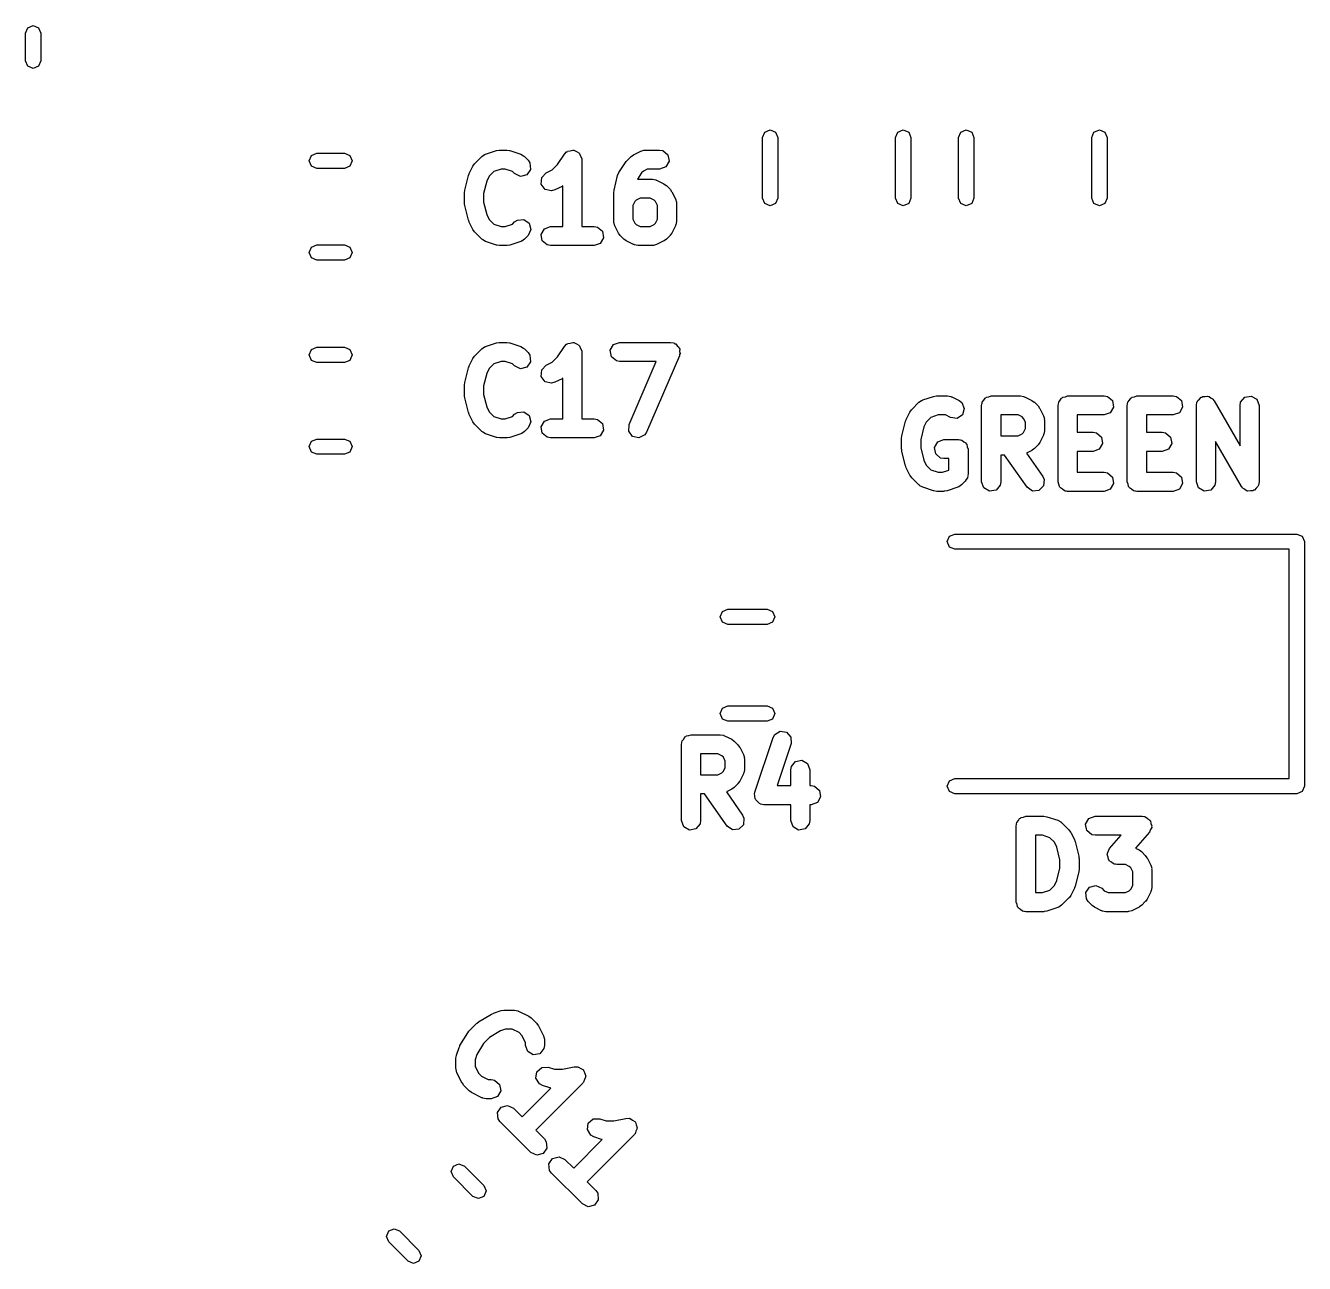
# Model space of a CAD drawing. Extents: x 184.8 to 212.7, y -69.8 to -26.1.
# Drawn here: x 202.66 to 212.7, y -58.21 to -48.49 of the extents above; entities that cross this region are included whole.
import ezdxf

# ---------------------------------------------------------------- set-up
doc = ezdxf.new("R2010")
doc.units = 0
doc.layers.add('BLACK', color=7, linetype='CONTINUOUS')

msp = doc.modelspace()

# ---------------------------------------------------------------- linework, layer by layer
at = {"layer": 'BLACK', "linetype": 'CONTINUOUS'}
for p, q in [((202.679, -48.5058), (202.722, -48.4882)), ((202.722, -48.4882), (202.764, -48.5058)), ((202.662, -48.5482), (202.679, -48.5058)), ((202.662, -48.7639), (202.662, -48.5482)), ((202.764, -48.5058), (202.782, -48.5482)), ((202.782, -48.5482), (202.782, -48.7639)), ((202.679, -48.8063), (202.662, -48.7639)), ((202.782, -48.7639), (202.764, -48.8063)), ((202.722, -48.8239), (202.679, -48.8063)), ((202.764, -48.8063), (202.722, -48.8239)), ((208.447, -49.3677), (208.465, -49.3253)), ((208.447, -49.8423), (208.447, -49.3677)), ((208.465, -49.3253), (208.507, -49.3077)), ((208.507, -49.3077), (208.55, -49.3253)), ((208.55, -49.3253), (208.567, -49.3677)), ((208.567, -49.3677), (208.567, -49.8423)), ((209.492, -49.3677), (209.51, -49.3253)), ((209.492, -49.8423), (209.492, -49.3677)), ((209.51, -49.3253), (209.552, -49.3077)), ((209.552, -49.3077), (209.595, -49.3253)), ((209.595, -49.3253), (209.612, -49.3677)), ((209.612, -49.3677), (209.612, -49.8423)), ((209.987, -49.3677), (210.005, -49.3253)), ((209.987, -49.8423), (209.987, -49.3677)), ((210.005, -49.3253), (210.047, -49.3077)), ((210.047, -49.3077), (210.09, -49.3253)), ((210.09, -49.3253), (210.107, -49.3677)), ((210.107, -49.3677), (210.107, -49.8423)), ((211.032, -49.3677), (211.05, -49.3253)), ((211.032, -49.8423), (211.032, -49.3677)), ((211.05, -49.3253), (211.093, -49.3077)), ((211.093, -49.3077), (211.135, -49.3253)), ((211.135, -49.3253), (211.153, -49.3677)), ((211.153, -49.3677), (211.153, -49.8423)), ((204.907, -49.5078), (204.949, -49.4902)), ((204.949, -49.4902), (205.165, -49.4902)), ((205.165, -49.4902), (205.207, -49.5078)), ((206.273, -49.4978), (206.359, -49.4693)), ((206.359, -49.4693), (206.381, -49.466)), ((206.381, -49.466), (206.383, -49.4654)), ((206.383, -49.4654), (206.44, -49.4654)), ((206.44, -49.4654), (206.462, -49.4693)), ((206.462, -49.4693), (206.464, -49.4693)), ((206.464, -49.4693), (206.549, -49.4978)), ((206.892, -49.4988), (206.91, -49.48)), ((206.91, -49.48), (206.914, -49.4788)), ((206.914, -49.4788), (206.917, -49.4755)), ((206.917, -49.4755), (206.938, -49.4717)), ((206.938, -49.4717), (206.959, -49.4656)), ((206.959, -49.4656), (206.963, -49.4673)), ((206.963, -49.4673), (206.967, -49.4666)), ((206.967, -49.4666), (206.986, -49.4774)), ((206.986, -49.4774), (207.006, -49.4862)), ((207.006, -49.4862), (207.008, -49.4901)), ((207.008, -49.4901), (207.012, -49.4922)), ((207.012, -49.4922), (207.019, -49.5127)), ((207.435, -49.5019), (207.492, -49.4733)), ((207.492, -49.4733), (207.517, -49.4659)), ((207.517, -49.4659), (207.522, -49.467)), ((207.522, -49.467), (207.526, -49.4654)), ((207.526, -49.4654), (207.64, -49.4654)), ((207.64, -49.4654), (207.666, -49.47)), ((207.666, -49.47), (207.705, -49.5029)), ((204.889, -49.5502), (204.907, -49.5078)), ((204.907, -49.5927), (204.889, -49.5502)), ((204.949, -49.6103), (204.907, -49.5927)), ((205.207, -49.5927), (205.165, -49.6103)), ((205.207, -49.5078), (205.225, -49.5502)), ((205.225, -49.5502), (205.207, -49.5927)), ((206.144, -49.6497), (206.173, -49.5926)), ((206.173, -49.5926), (206.186, -49.5746)), ((206.186, -49.5746), (206.187, -49.5731)), ((206.187, -49.5731), (206.244, -49.516)), ((206.244, -49.516), (206.265, -49.501)), ((206.265, -49.501), (206.27, -49.5006)), ((206.27, -49.5006), (206.273, -49.4978)), ((206.549, -49.4978), (206.572, -49.5103)), ((206.572, -49.5103), (206.575, -49.5141)), ((206.575, -49.5141), (206.579, -49.516)), ((206.579, -49.516), (206.607, -49.5445)), ((206.607, -49.5445), (206.622, -49.5659)), ((206.622, -49.5659), (206.627, -49.617)), ((206.796, -49.6216), (206.839, -49.5784)), ((206.839, -49.5784), (206.892, -49.4988)), ((207.019, -49.5127), (207.029, -49.5322)), ((207.029, -49.5322), (207.028, -49.5364)), ((207.028, -49.5364), (207.029, -49.5404)), ((207.029, -49.5404), (207.029, -50.0654)), ((207.32, -49.6417), (207.378, -49.556)), ((207.378, -49.556), (207.385, -49.5477)), ((207.385, -49.5477), (207.387, -49.5445)), ((207.387, -49.5445), (207.416, -49.516)), ((207.416, -49.516), (207.434, -49.5031)), ((207.434, -49.5031), (207.435, -49.5019)), ((207.714, -49.5535), (207.688, -49.5979)), ((207.705, -49.5029), (207.714, -49.5535)), ((205.165, -49.6103), (204.949, -49.6103)), ((206.11, -49.7794), (206.139, -49.6651)), ((206.139, -49.6651), (206.144, -49.6533)), ((206.144, -49.6533), (206.144, -49.6497)), ((206.302, -49.6706), (206.282, -49.7095)), ((206.338, -49.6346), (206.302, -49.6706)), ((206.395, -49.6154), (206.338, -49.6346)), ((206.428, -49.6154), (206.395, -49.6154)), ((206.485, -49.6346), (206.428, -49.6154)), ((206.501, -49.6506), (206.485, -49.6346)), ((206.548, -49.6723), (206.501, -49.6506)), ((206.597, -49.659), (206.548, -49.6723)), ((206.627, -49.617), (206.597, -49.659)), ((206.711, -49.7332), (206.714, -49.682)), ((206.714, -49.682), (206.749, -49.6448)), ((206.749, -49.6448), (206.796, -49.6216)), ((207.282, -49.7794), (207.31, -49.6651)), ((207.31, -49.6651), (207.32, -49.6421)), ((207.32, -49.6421), (207.32, -49.6417)), ((207.498, -49.6454), (207.465, -49.6953)), ((207.465, -49.6953), (207.469, -49.694)), ((207.469, -49.694), (207.583, -49.694)), ((207.513, -49.6306), (207.498, -49.6454)), ((207.543, -49.6154), (207.513, -49.6306)), ((207.64, -49.6154), (207.543, -49.6154)), ((207.583, -49.694), (207.609, -49.6985)), ((207.688, -49.5979), (207.64, -49.6154)), ((206.108, -49.7976), (206.11, -49.7828)), ((206.108, -49.8833), (206.108, -49.7976)), ((206.11, -49.7828), (206.11, -49.7794)), ((206.282, -49.7095), (206.258, -49.8068)), ((206.742, -49.7744), (206.711, -49.7332)), ((206.791, -49.7864), (206.742, -49.7744)), ((206.816, -49.7789), (206.791, -49.7864)), ((206.874, -49.7504), (206.816, -49.7789)), ((206.875, -49.7492), (206.874, -49.7504)), ((206.879, -49.7459), (206.875, -49.7492)), ((206.879, -50.0654), (206.879, -49.7459)), ((207.279, -49.7976), (207.282, -49.7828)), ((207.279, -50.0261), (207.279, -49.7976)), ((207.282, -49.7828), (207.282, -49.7794)), ((207.609, -49.6985), (207.612, -49.7014)), ((207.612, -49.7014), (207.616, -49.7019)), ((207.616, -49.7019), (207.674, -49.7305)), ((207.674, -49.7305), (207.692, -49.7438)), ((207.692, -49.7438), (207.693, -49.7445)), ((207.693, -49.7445), (207.722, -49.7731)), ((207.722, -49.7731), (207.734, -49.7915)), ((207.734, -49.7915), (207.736, -49.7926)), ((207.736, -49.7926), (207.764, -49.8497)), ((206.109, -49.8865), (206.108, -49.8833)), ((206.11, -49.9015), (206.109, -49.8865)), ((206.258, -49.8068), (206.258, -49.8741)), ((206.258, -49.8741), (206.282, -49.9714)), ((207.444, -49.8706), (207.429, -49.901)), ((207.456, -49.8592), (207.444, -49.8706)), ((207.486, -49.844), (207.456, -49.8592)), ((207.565, -49.844), (207.486, -49.844)), ((207.596, -49.8592), (207.565, -49.844)), ((207.607, -49.8706), (207.596, -49.8592)), ((207.622, -49.901), (207.607, -49.8706)), ((207.764, -49.8497), (207.772, -49.8747)), ((207.772, -49.8747), (207.771, -49.8791)), ((207.771, -49.8791), (207.772, -49.8833)), ((207.772, -49.8833), (207.772, -50.0261)), ((208.465, -49.8847), (208.447, -49.8423)), ((208.507, -49.9023), (208.465, -49.8847)), ((208.55, -49.8847), (208.507, -49.9023)), ((208.567, -49.8423), (208.55, -49.8847)), ((209.51, -49.8847), (209.492, -49.8423)), ((209.552, -49.9023), (209.51, -49.8847)), ((209.595, -49.8847), (209.552, -49.9023)), ((209.612, -49.8423), (209.595, -49.8847)), ((210.005, -49.8847), (209.987, -49.8423)), ((210.047, -49.9023), (210.005, -49.8847)), ((210.09, -49.8847), (210.047, -49.9023)), ((210.107, -49.8423), (210.09, -49.8847)), ((211.05, -49.8847), (211.032, -49.8423)), ((211.093, -49.9023), (211.05, -49.8847)), ((211.135, -49.8847), (211.093, -49.9023)), ((211.153, -49.8423), (211.135, -49.8847)), ((206.139, -50.0158), (206.11, -49.9015)), ((206.282, -49.9714), (206.302, -50.0103)), ((207.429, -49.901), (207.429, -50.0084)), ((207.622, -50.0084), (207.622, -49.901)), ((206.141, -50.0187), (206.139, -50.0158)), ((206.144, -50.0311), (206.141, -50.0187)), ((206.173, -50.0883), (206.144, -50.0311)), ((206.174, -50.0894), (206.173, -50.0883)), ((206.187, -50.1077), (206.174, -50.0894)), ((206.302, -50.0103), (206.338, -50.0463)), ((206.338, -50.0463), (206.395, -50.0654)), ((206.395, -50.0654), (206.428, -50.0654)), ((206.428, -50.0654), (206.485, -50.0463)), ((206.485, -50.0463), (206.501, -50.0303)), ((206.501, -50.0303), (206.523, -50.0153)), ((206.523, -50.0153), (206.574, -50.0108)), ((206.574, -50.0108), (206.616, -50.0403)), ((206.629, -50.0898), (206.607, -50.1363)), ((206.616, -50.0403), (206.629, -50.0898)), ((206.709, -50.1274), (206.735, -50.083)), ((206.735, -50.083), (206.783, -50.0654)), ((206.783, -50.0654), (206.879, -50.0654)), ((207.029, -50.0654), (207.126, -50.0654)), ((207.126, -50.0654), (207.151, -50.07)), ((207.151, -50.07), (207.191, -50.1029)), ((207.281, -50.0304), (207.279, -50.0261)), ((207.28, -50.0347), (207.281, -50.0304)), ((207.287, -50.0597), (207.28, -50.0347)), ((207.316, -50.1168), (207.287, -50.0597)), ((207.429, -50.0084), (207.444, -50.0389)), ((207.444, -50.0389), (207.456, -50.0502)), ((207.456, -50.0502), (207.486, -50.0654)), ((207.486, -50.0654), (207.565, -50.0654)), ((207.565, -50.0654), (207.596, -50.0502)), ((207.596, -50.0502), (207.607, -50.0389)), ((207.607, -50.0389), (207.622, -50.0084)), ((207.764, -50.0597), (207.736, -50.1168)), ((207.765, -50.0552), (207.764, -50.0597)), ((207.768, -50.0518), (207.765, -50.0552)), ((207.772, -50.0261), (207.768, -50.0518)), ((206.244, -50.1649), (206.187, -50.1077)), ((206.248, -50.1668), (206.244, -50.1649)), ((206.251, -50.1706), (206.248, -50.1668)), ((206.273, -50.183), (206.251, -50.1706)), ((206.359, -50.2116), (206.273, -50.183)), ((206.549, -50.183), (206.464, -50.2116)), ((206.553, -50.1802), (206.549, -50.183)), ((206.557, -50.1798), (206.553, -50.1802)), ((206.579, -50.1649), (206.557, -50.1798)), ((206.607, -50.1363), (206.579, -50.1649)), ((206.718, -50.1779), (206.709, -50.1274)), ((206.757, -50.2109), (206.718, -50.1779)), ((207.174, -50.1979), (207.126, -50.2154)), ((207.2, -50.1535), (207.174, -50.1979)), ((207.191, -50.1029), (207.2, -50.1535)), ((207.317, -50.118), (207.316, -50.1168)), ((207.33, -50.1363), (207.317, -50.118)), ((207.358, -50.1649), (207.33, -50.1363)), ((207.36, -50.1656), (207.358, -50.1649)), ((207.378, -50.1789), (207.36, -50.1656)), ((207.435, -50.2075), (207.378, -50.1789)), ((207.674, -50.1789), (207.616, -50.2075)), ((207.675, -50.1778), (207.674, -50.1789)), ((207.693, -50.1649), (207.675, -50.1778)), ((207.722, -50.1363), (207.693, -50.1649)), ((207.736, -50.1168), (207.722, -50.1348)), ((207.722, -50.1348), (207.722, -50.1363)), ((204.889, -50.2702), (204.907, -50.2278)), ((204.907, -50.3127), (204.889, -50.2702)), ((204.907, -50.2278), (204.949, -50.2102)), ((204.949, -50.2102), (205.165, -50.2102)), ((205.165, -50.2102), (205.207, -50.2278)), ((205.207, -50.2278), (205.225, -50.2702)), ((205.225, -50.2702), (205.207, -50.3127)), ((206.361, -50.2115), (206.359, -50.2116)), ((206.383, -50.2154), (206.361, -50.2115)), ((206.44, -50.2154), (206.383, -50.2154)), ((206.442, -50.2149), (206.44, -50.2154)), ((206.464, -50.2116), (206.442, -50.2149)), ((206.783, -50.2154), (206.757, -50.2109)), ((207.126, -50.2154), (206.783, -50.2154)), ((207.439, -50.208), (207.435, -50.2075)), ((207.443, -50.2109), (207.439, -50.208)), ((207.469, -50.2154), (207.443, -50.2109)), ((207.583, -50.2154), (207.469, -50.2154)), ((207.587, -50.2139), (207.583, -50.2154)), ((207.591, -50.2149), (207.587, -50.2139)), ((207.616, -50.2075), (207.591, -50.2149)), ((204.949, -50.3302), (204.907, -50.3127)), ((205.165, -50.3302), (204.949, -50.3302)), ((205.207, -50.3127), (205.165, -50.3302)), ((206.273, -51.0078), (206.359, -50.9793)), ((206.359, -50.9793), (206.381, -50.976)), ((206.381, -50.976), (206.383, -50.9754)), ((206.383, -50.9754), (206.44, -50.9754)), ((206.44, -50.9754), (206.462, -50.9793)), ((206.462, -50.9793), (206.464, -50.9793)), ((206.464, -50.9793), (206.549, -51.0078)), ((206.892, -51.0088), (206.91, -50.99)), ((206.91, -50.99), (206.914, -50.9888)), ((206.914, -50.9888), (206.917, -50.9855)), ((206.917, -50.9855), (206.938, -50.9817)), ((206.938, -50.9817), (206.959, -50.9756)), ((206.959, -50.9756), (206.963, -50.9773)), ((206.963, -50.9773), (206.967, -50.9766)), ((206.967, -50.9766), (206.986, -50.9874)), ((206.986, -50.9874), (207.006, -50.9962)), ((207.006, -50.9962), (207.008, -51.0001)), ((207.008, -51.0001), (207.012, -51.0022)), ((207.012, -51.0022), (207.019, -51.0227)), ((207.252, -51.0374), (207.278, -50.993)), ((207.278, -50.993), (207.326, -50.9754)), ((207.326, -50.9754), (207.726, -50.9754)), ((207.726, -50.9754), (207.751, -50.98)), ((207.751, -50.98), (207.758, -50.9856)), ((207.758, -50.9856), (207.767, -50.9877)), ((207.767, -50.9877), (207.777, -51.0017)), ((207.777, -51.0017), (207.791, -51.0129)), ((204.889, -51.0742), (204.907, -51.0318)), ((204.907, -51.1167), (204.889, -51.0742)), ((204.907, -51.0318), (204.949, -51.0142)), ((204.949, -51.0142), (205.165, -51.0142)), ((205.165, -51.0142), (205.207, -51.0318)), ((205.207, -51.0318), (205.225, -51.0742)), ((205.225, -51.0742), (205.207, -51.1167)), ((206.144, -51.1597), (206.173, -51.1026)), ((206.173, -51.1026), (206.186, -51.0846)), ((206.186, -51.0846), (206.187, -51.0831)), ((206.187, -51.0831), (206.244, -51.026)), ((206.244, -51.026), (206.265, -51.011)), ((206.265, -51.011), (206.27, -51.0106)), ((206.27, -51.0106), (206.273, -51.0078)), ((206.549, -51.0078), (206.572, -51.0203)), ((206.572, -51.0203), (206.575, -51.0241)), ((206.575, -51.0241), (206.579, -51.026)), ((206.579, -51.026), (206.607, -51.0545)), ((206.607, -51.0545), (206.622, -51.0759)), ((206.622, -51.0759), (206.627, -51.127)), ((206.796, -51.1316), (206.839, -51.0884)), ((206.839, -51.0884), (206.892, -51.0088)), ((207.019, -51.0227), (207.029, -51.0422)), ((207.029, -51.0422), (207.028, -51.0464)), ((207.028, -51.0464), (207.029, -51.0504)), ((207.029, -51.0504), (207.029, -51.5754)), ((207.261, -51.0879), (207.252, -51.0374)), ((207.3, -51.1209), (207.261, -51.0879)), ((207.795, -51.08), (207.538, -51.68)), ((207.791, -51.0129), (207.792, -51.0217)), ((207.792, -51.0217), (207.798, -51.0287)), ((207.8, -51.0635), (207.795, -51.0711)), ((207.795, -51.0711), (207.795, -51.08)), ((207.798, -51.0287), (207.797, -51.0462)), ((207.797, -51.0462), (207.8, -51.0635)), ((204.949, -51.1342), (204.907, -51.1167)), ((205.165, -51.1342), (204.949, -51.1342)), ((205.207, -51.1167), (205.165, -51.1342)), ((206.11, -51.2894), (206.139, -51.1751)), ((206.139, -51.1751), (206.144, -51.1633)), ((206.144, -51.1633), (206.144, -51.1597)), ((206.302, -51.1806), (206.282, -51.2195)), ((206.338, -51.1446), (206.302, -51.1806)), ((206.395, -51.1254), (206.338, -51.1446)), ((206.428, -51.1254), (206.395, -51.1254)), ((206.485, -51.1446), (206.428, -51.1254)), ((206.501, -51.1606), (206.485, -51.1446)), ((206.548, -51.1823), (206.501, -51.1606)), ((206.597, -51.169), (206.548, -51.1823)), ((206.627, -51.127), (206.597, -51.169)), ((206.711, -51.2432), (206.714, -51.192)), ((206.714, -51.192), (206.749, -51.1548)), ((206.749, -51.1548), (206.796, -51.1316)), ((207.326, -51.1254), (207.3, -51.1209)), ((207.612, -51.1254), (207.326, -51.1254)), ((207.4, -51.6209), (207.612, -51.1254)), ((206.108, -51.3076), (206.11, -51.2928)), ((206.11, -51.2928), (206.11, -51.2894)), ((206.282, -51.2195), (206.258, -51.3168)), ((206.742, -51.2844), (206.711, -51.2432)), ((206.791, -51.2964), (206.742, -51.2844)), ((206.816, -51.2889), (206.791, -51.2964)), ((206.874, -51.2604), (206.816, -51.2889)), ((206.875, -51.2592), (206.874, -51.2604)), ((206.879, -51.2559), (206.875, -51.2592)), ((206.879, -51.5754), (206.879, -51.2559)), ((206.108, -51.3933), (206.108, -51.3076)), ((206.109, -51.3965), (206.108, -51.3933)), ((206.11, -51.4115), (206.109, -51.3965)), ((206.258, -51.3168), (206.258, -51.3841)), ((206.258, -51.3841), (206.282, -51.4814)), ((209.705, -51.4278), (209.791, -51.3993)), ((209.791, -51.3993), (209.813, -51.396)), ((209.813, -51.396), (209.815, -51.3954)), ((209.815, -51.3954), (209.9, -51.3954)), ((209.9, -51.3954), (209.926, -51.4)), ((209.926, -51.4), (209.929, -51.4028)), ((209.929, -51.4028), (209.934, -51.4033)), ((209.934, -51.4033), (209.991, -51.4319)), ((210.206, -51.4055), (210.225, -51.4021)), ((210.225, -51.4021), (210.243, -51.3954)), ((210.243, -51.3954), (210.472, -51.3954)), ((210.472, -51.3954), (210.497, -51.4)), ((210.497, -51.4), (210.501, -51.4028)), ((210.501, -51.4028), (210.505, -51.4033)), ((210.505, -51.4033), (210.562, -51.4319)), ((210.806, -51.4055), (210.825, -51.4021)), ((210.825, -51.4021), (210.843, -51.3954)), ((210.843, -51.3954), (211.129, -51.3954)), ((211.129, -51.3954), (211.155, -51.4)), ((211.155, -51.4), (211.194, -51.4329)), ((211.349, -51.4055), (211.368, -51.4021)), ((211.368, -51.4021), (211.386, -51.3954)), ((211.386, -51.3954), (211.672, -51.3954)), ((211.672, -51.3954), (211.697, -51.4)), ((211.697, -51.4), (211.737, -51.4329)), ((211.891, -51.4055), (211.898, -51.4043)), ((211.898, -51.4043), (211.904, -51.3998)), ((211.904, -51.3998), (211.923, -51.3999)), ((211.923, -51.3999), (211.942, -51.3966)), ((211.942, -51.3966), (211.948, -51.4)), ((211.948, -51.4), (211.955, -51.4001)), ((211.955, -51.4001), (211.97, -51.4126)), ((212.234, -51.4055), (212.285, -51.3966)), ((212.285, -51.3966), (212.329, -51.4222)), ((206.139, -51.5258), (206.11, -51.4115)), ((206.282, -51.4814), (206.302, -51.5203)), ((209.605, -51.5226), (209.618, -51.5046)), ((209.618, -51.5046), (209.619, -51.5031)), ((209.619, -51.5031), (209.676, -51.446)), ((209.676, -51.446), (209.697, -51.431)), ((209.697, -51.431), (209.702, -51.4306)), ((209.702, -51.4306), (209.705, -51.4278)), ((209.991, -51.4319), (210.012, -51.4474)), ((210.012, -51.4474), (210.032, -51.4945)), ((210.032, -51.4945), (210.018, -51.5437)), ((210.168, -51.4704), (210.17, -51.4607)), ((210.168, -52.0704), (210.168, -51.4704)), ((210.169, -51.4574), (210.171, -51.4545)), ((210.17, -51.4607), (210.169, -51.4574)), ((210.171, -51.4545), (210.173, -51.4448)), ((210.173, -51.4448), (210.185, -51.4298)), ((210.185, -51.4298), (210.195, -51.413)), ((210.195, -51.413), (210.201, -51.4107)), ((210.201, -51.4107), (210.206, -51.4055)), ((210.562, -51.4319), (210.58, -51.4453)), ((210.58, -51.4453), (210.582, -51.446)), ((210.582, -51.446), (210.611, -51.4745)), ((210.611, -51.4745), (210.623, -51.4929)), ((210.623, -51.4929), (210.625, -51.494)), ((210.625, -51.494), (210.653, -51.5512)), ((210.768, -51.4704), (210.77, -51.4607)), ((210.768, -52.0704), (210.768, -51.4704)), ((210.769, -51.4574), (210.771, -51.4545)), ((210.77, -51.4607), (210.769, -51.4574)), ((210.771, -51.4545), (210.773, -51.4448)), ((210.773, -51.4448), (210.785, -51.4298)), ((210.785, -51.4298), (210.795, -51.413)), ((210.795, -51.413), (210.801, -51.4107)), ((210.801, -51.4107), (210.806, -51.4055)), ((211.203, -51.4835), (211.177, -51.5279)), ((211.194, -51.4329), (211.203, -51.4835)), ((211.311, -51.4704), (211.313, -51.4607)), ((211.311, -52.0704), (211.311, -51.4704)), ((211.312, -51.4574), (211.314, -51.4545)), ((211.313, -51.4607), (211.312, -51.4574)), ((211.314, -51.4545), (211.316, -51.4448)), ((211.316, -51.4448), (211.328, -51.4298)), ((211.328, -51.4298), (211.338, -51.413)), ((211.338, -51.413), (211.344, -51.4107)), ((211.344, -51.4107), (211.349, -51.4055)), ((211.746, -51.4835), (211.72, -51.5279)), ((211.737, -51.4329), (211.746, -51.4835)), ((211.854, -51.4704), (211.858, -51.4448)), ((211.854, -52.0704), (211.854, -51.4704)), ((211.858, -51.4448), (211.863, -51.4395)), ((211.863, -51.4395), (211.864, -51.4326)), ((211.864, -51.4326), (211.879, -51.4203)), ((211.879, -51.4203), (211.891, -51.4055)), ((211.97, -51.4126), (211.986, -51.4222)), ((211.986, -51.4222), (211.989, -51.4287)), ((211.989, -51.4287), (211.994, -51.4332)), ((211.994, -51.4332), (212.197, -51.788)), ((212.197, -51.4704), (212.201, -51.4448)), ((212.197, -51.788), (212.197, -51.4704)), ((212.201, -51.4448), (212.234, -51.4055)), ((212.329, -51.4222), (212.347, -51.4704)), ((212.347, -51.4704), (212.347, -52.0704)), ((206.141, -51.5287), (206.139, -51.5258)), ((206.144, -51.5411), (206.141, -51.5287)), ((206.173, -51.5983), (206.144, -51.5411)), ((206.174, -51.5994), (206.173, -51.5983)), ((206.187, -51.6177), (206.174, -51.5994)), ((206.302, -51.5203), (206.338, -51.5563)), ((206.338, -51.5563), (206.395, -51.5754)), ((206.395, -51.5754), (206.428, -51.5754)), ((206.428, -51.5754), (206.485, -51.5563)), ((206.485, -51.5563), (206.501, -51.5403)), ((206.501, -51.5403), (206.523, -51.5253)), ((206.523, -51.5253), (206.574, -51.5208)), ((206.574, -51.5208), (206.616, -51.5503)), ((206.629, -51.5998), (206.607, -51.6463)), ((206.616, -51.5503), (206.629, -51.5998)), ((206.709, -51.6374), (206.735, -51.593)), ((206.735, -51.593), (206.783, -51.5754)), ((206.783, -51.5754), (206.879, -51.5754)), ((207.029, -51.5754), (207.126, -51.5754)), ((207.126, -51.5754), (207.151, -51.58)), ((207.151, -51.58), (207.191, -51.6129)), ((209.542, -51.7094), (209.57, -51.5951)), ((209.57, -51.5951), (209.576, -51.5833)), ((209.576, -51.5797), (209.605, -51.5226)), ((209.576, -51.5833), (209.576, -51.5797)), ((209.733, -51.6006), (209.714, -51.6395)), ((209.769, -51.5646), (209.733, -51.6006)), ((209.827, -51.5454), (209.769, -51.5646)), ((209.883, -51.5454), (209.827, -51.5454)), ((209.924, -51.5661), (209.883, -51.5454)), ((209.975, -51.5719), (209.924, -51.5661)), ((210.018, -51.5437), (209.975, -51.5719)), ((210.454, -51.5454), (210.318, -51.5454)), ((210.318, -51.5454), (210.318, -51.7097)), ((210.485, -51.5606), (210.454, -51.5454)), ((210.496, -51.572), (210.485, -51.5606)), ((210.511, -51.6024), (210.496, -51.572)), ((210.511, -51.6527), (210.511, -51.6024)), ((210.653, -51.5512), (210.661, -51.5761)), ((210.661, -51.5761), (210.66, -51.5805)), ((210.66, -51.5805), (210.661, -51.5847)), ((210.661, -51.5847), (210.661, -51.6704)), ((211.129, -51.5454), (210.918, -51.5454)), ((210.918, -51.5454), (210.918, -51.6811)), ((211.177, -51.5279), (211.129, -51.5454)), ((211.672, -51.5454), (211.461, -51.5454)), ((211.461, -51.5454), (211.461, -51.6811)), ((211.72, -51.5279), (211.672, -51.5454)), ((206.244, -51.6749), (206.187, -51.6177)), ((206.248, -51.6768), (206.244, -51.6749)), ((206.251, -51.6806), (206.248, -51.6768)), ((206.273, -51.693), (206.251, -51.6806)), ((206.359, -51.7216), (206.273, -51.693)), ((206.549, -51.693), (206.464, -51.7216)), ((206.553, -51.6902), (206.549, -51.693)), ((206.557, -51.6898), (206.553, -51.6902)), ((206.579, -51.6749), (206.557, -51.6898)), ((206.607, -51.6463), (206.579, -51.6749)), ((206.718, -51.6879), (206.709, -51.6374)), ((206.757, -51.7209), (206.718, -51.6879)), ((207.2, -51.6635), (207.174, -51.7079)), ((207.191, -51.6129), (207.2, -51.6635)), ((207.397, -51.6721), (207.4, -51.6209)), ((207.428, -51.7132), (207.397, -51.6721)), ((207.523, -51.7018), (207.477, -51.7249)), ((207.538, -51.68), (207.523, -51.7018)), ((209.714, -51.6395), (209.69, -51.7368)), ((210.454, -51.7097), (210.485, -51.6945)), ((210.485, -51.6945), (210.496, -51.6831)), ((210.496, -51.6831), (210.511, -51.6527)), ((210.653, -51.704), (210.625, -51.7611)), ((210.654, -51.6995), (210.653, -51.704)), ((210.657, -51.6961), (210.654, -51.6995)), ((210.661, -51.6704), (210.657, -51.6961)), ((210.918, -51.6811), (211.043, -51.6811)), ((211.043, -51.6811), (211.069, -51.6857)), ((211.069, -51.6857), (211.108, -51.7186)), ((211.461, -51.6811), (211.586, -51.6811)), ((211.586, -51.6811), (211.612, -51.6857)), ((211.612, -51.6857), (211.651, -51.7186)), ((204.889, -51.7942), (204.907, -51.7518)), ((204.907, -51.8367), (204.889, -51.7942)), ((204.907, -51.7518), (204.949, -51.7342)), ((204.949, -51.7342), (205.165, -51.7342)), ((205.165, -51.7342), (205.207, -51.7518)), ((205.207, -51.7518), (205.225, -51.7942)), ((205.225, -51.7942), (205.207, -51.8367)), ((206.361, -51.7215), (206.359, -51.7216)), ((206.383, -51.7254), (206.361, -51.7215)), ((206.44, -51.7254), (206.383, -51.7254)), ((206.442, -51.7249), (206.44, -51.7254)), ((206.464, -51.7216), (206.442, -51.7249)), ((206.783, -51.7254), (206.757, -51.7209)), ((207.126, -51.7254), (206.783, -51.7254)), ((207.174, -51.7079), (207.126, -51.7254)), ((207.477, -51.7249), (207.428, -51.7132)), ((209.54, -51.7276), (209.542, -51.7128)), ((209.54, -51.8133), (209.54, -51.7276)), ((209.542, -51.7128), (209.542, -51.7094)), ((209.69, -51.7368), (209.69, -51.8041)), ((209.69, -51.8041), (209.714, -51.9014)), ((209.798, -51.8003), (209.824, -51.7558)), ((209.807, -51.8508), (209.798, -51.8003)), ((209.824, -51.7558), (209.872, -51.7383)), ((209.872, -51.7383), (209.986, -51.7383)), ((209.986, -51.7383), (209.996, -51.74)), ((209.996, -51.74), (209.999, -51.7394)), ((209.999, -51.7394), (210.002, -51.7411)), ((210.002, -51.7411), (210.012, -51.7428)), ((210.012, -51.7428), (210.027, -51.7553)), ((210.027, -51.7553), (210.044, -51.7651)), ((210.044, -51.7651), (210.046, -51.7714)), ((210.046, -51.7714), (210.051, -51.7758)), ((210.051, -51.7758), (210.054, -51.795)), ((210.054, -51.795), (210.061, -51.8133)), ((210.318, -51.7097), (210.454, -51.7097)), ((210.611, -51.7806), (210.582, -51.8092)), ((210.625, -51.7611), (210.611, -51.7791)), ((210.611, -51.7791), (210.611, -51.7806)), ((211.117, -51.7692), (211.091, -51.8136)), ((211.108, -51.7186), (211.117, -51.7692)), ((211.66, -51.7692), (211.634, -51.8136)), ((211.651, -51.7186), (211.66, -51.7692)), ((212.207, -52.1076), (212.004, -51.7528)), ((212.004, -51.7528), (212.004, -52.0704)), ((204.949, -51.8543), (204.907, -51.8367)), ((205.165, -51.8543), (204.949, -51.8543)), ((205.207, -51.8367), (205.165, -51.8543)), ((209.541, -51.8165), (209.54, -51.8133)), ((209.542, -51.8315), (209.541, -51.8165)), ((209.57, -51.9458), (209.542, -51.8315)), ((209.714, -51.9014), (209.733, -51.9403)), ((209.846, -51.8838), (209.807, -51.8508)), ((209.872, -51.8883), (209.846, -51.8838)), ((209.911, -51.8883), (209.872, -51.8883)), ((209.911, -51.9783), (209.911, -51.8883)), ((210.061, -51.8133), (210.061, -52.0133)), ((210.347, -51.8597), (210.318, -51.8597)), ((210.318, -51.8597), (210.318, -52.0704)), ((210.525, -52.1134), (210.347, -51.8597)), ((210.562, -51.8232), (210.52, -51.8447)), ((210.52, -51.8447), (210.648, -52.0274)), ((210.564, -51.822), (210.562, -51.8232)), ((210.582, -51.8092), (210.564, -51.822)), ((211.043, -51.8311), (210.918, -51.8311)), ((210.918, -51.8311), (210.918, -51.9954)), ((211.091, -51.8136), (211.043, -51.8311)), ((211.586, -51.8311), (211.461, -51.8311)), ((211.461, -51.8311), (211.461, -51.9954)), ((211.634, -51.8136), (211.586, -51.8311)), ((209.572, -51.9487), (209.57, -51.9458)), ((209.576, -51.9611), (209.572, -51.9487)), ((209.605, -52.0183), (209.576, -51.9611)), ((209.733, -51.9403), (209.769, -51.9763)), ((209.769, -51.9763), (209.827, -51.9954)), ((209.827, -51.9954), (209.86, -51.9954)), ((209.86, -51.9954), (209.911, -51.9783)), ((210.918, -51.9954), (211.129, -51.9954)), ((211.129, -51.9954), (211.155, -52)), ((211.155, -52), (211.194, -52.0329)), ((211.461, -51.9954), (211.672, -51.9954)), ((211.672, -51.9954), (211.697, -52)), ((211.697, -52), (211.737, -52.0329)), ((209.606, -52.0194), (209.605, -52.0183)), ((209.619, -52.0377), (209.606, -52.0194)), ((209.676, -52.0949), (209.619, -52.0377)), ((209.68, -52.0968), (209.676, -52.0949)), ((209.682, -52.1006), (209.68, -52.0968)), ((209.705, -52.113), (209.682, -52.1006)), ((210.011, -52.0949), (209.989, -52.1098)), ((210.039, -52.0663), (210.011, -52.0949)), ((210.046, -52.0515), (210.039, -52.0663)), ((210.057, -52.0389), (210.046, -52.0515)), ((210.059, -52.0228), (210.057, -52.0389)), ((210.061, -52.0198), (210.059, -52.0228)), ((210.061, -52.0133), (210.06, -52.0179)), ((210.06, -52.0179), (210.061, -52.0198)), ((210.186, -52.1186), (210.168, -52.0704)), ((210.314, -52.0961), (210.281, -52.1354)), ((210.318, -52.0704), (210.314, -52.0961)), ((210.654, -52.1021), (210.618, -52.1384)), ((210.648, -52.0274), (210.659, -52.051)), ((210.659, -52.051), (210.654, -52.1021)), ((210.775, -52.0887), (210.768, -52.0704)), ((210.778, -52.1079), (210.775, -52.0887)), ((211.203, -52.0835), (211.177, -52.1279)), ((211.194, -52.0329), (211.203, -52.0835)), ((211.318, -52.0887), (211.311, -52.0704)), ((211.321, -52.1079), (211.318, -52.0887)), ((211.746, -52.0835), (211.72, -52.1279)), ((211.737, -52.0329), (211.746, -52.0835)), ((211.871, -52.1186), (211.854, -52.0704)), ((211.999, -52.0961), (211.966, -52.1354)), ((212.004, -52.0704), (211.999, -52.0961)), ((212.338, -52.1014), (212.337, -52.1082)), ((212.342, -52.0961), (212.338, -52.1014)), ((212.347, -52.0704), (212.342, -52.0961)), ((209.791, -52.1416), (209.705, -52.113)), ((209.793, -52.1415), (209.791, -52.1416)), ((209.815, -52.1454), (209.793, -52.1415)), ((209.872, -52.1454), (209.815, -52.1454)), ((209.873, -52.1449), (209.872, -52.1454)), ((209.896, -52.1416), (209.873, -52.1449)), ((209.981, -52.113), (209.896, -52.1416)), ((209.985, -52.1102), (209.981, -52.113)), ((209.989, -52.1098), (209.985, -52.1102)), ((210.23, -52.1443), (210.186, -52.1186)), ((210.281, -52.1354), (210.23, -52.1443)), ((210.567, -52.1429), (210.525, -52.1134)), ((210.618, -52.1384), (210.567, -52.1429)), ((210.783, -52.1123), (210.778, -52.1079)), ((210.786, -52.1186), (210.783, -52.1123)), ((210.803, -52.1284), (210.786, -52.1186)), ((210.818, -52.1409), (210.803, -52.1284)), ((210.827, -52.1426), (210.818, -52.1409)), ((210.83, -52.1443), (210.827, -52.1426)), ((210.833, -52.1437), (210.83, -52.1443)), ((210.843, -52.1454), (210.833, -52.1437)), ((211.129, -52.1454), (210.843, -52.1454)), ((211.177, -52.1279), (211.129, -52.1454)), ((211.326, -52.1123), (211.321, -52.1079)), ((211.329, -52.1186), (211.326, -52.1123)), ((211.345, -52.1284), (211.329, -52.1186)), ((211.36, -52.1409), (211.345, -52.1284)), ((211.37, -52.1426), (211.36, -52.1409)), ((211.373, -52.1443), (211.37, -52.1426)), ((211.376, -52.1437), (211.373, -52.1443)), ((211.386, -52.1454), (211.376, -52.1437)), ((211.672, -52.1454), (211.386, -52.1454)), ((211.72, -52.1279), (211.672, -52.1454)), ((211.916, -52.1443), (211.871, -52.1186)), ((211.966, -52.1354), (211.916, -52.1443)), ((212.212, -52.1121), (212.207, -52.1076)), ((212.214, -52.1186), (212.212, -52.1121)), ((212.231, -52.1283), (212.214, -52.1186)), ((212.246, -52.1408), (212.231, -52.1283)), ((212.253, -52.1408), (212.246, -52.1408)), ((212.259, -52.1443), (212.253, -52.1408)), ((212.278, -52.1409), (212.259, -52.1443)), ((212.297, -52.141), (212.278, -52.1409)), ((212.302, -52.1366), (212.297, -52.141)), ((212.309, -52.1354), (212.302, -52.1366)), ((212.322, -52.1206), (212.309, -52.1354)), ((212.337, -52.1082), (212.322, -52.1206)), ((209.897, -52.54), (209.915, -52.4976)), ((209.915, -52.4976), (209.957, -52.48)), ((209.957, -52.48), (212.642, -52.48)), ((212.642, -52.48), (212.685, -52.4976)), ((212.685, -52.4976), (212.702, -52.54)), ((209.915, -52.5824), (209.897, -52.54)), ((209.957, -52.6), (209.915, -52.5824)), ((212.582, -52.6), (209.957, -52.6)), ((212.582, -54.4), (212.582, -52.6)), ((212.702, -52.54), (212.702, -54.46)), ((208.116, -53.13), (208.134, -53.0876)), ((208.134, -53.0876), (208.176, -53.07)), ((208.176, -53.07), (208.484, -53.07)), ((208.484, -53.07), (208.526, -53.0876)), ((208.526, -53.0876), (208.544, -53.13)), ((208.134, -53.1724), (208.116, -53.13)), ((208.176, -53.19), (208.134, -53.1724)), ((208.484, -53.19), (208.176, -53.19)), ((208.526, -53.1724), (208.484, -53.19)), ((208.544, -53.13), (208.526, -53.1724)), ((208.116, -53.89), (208.134, -53.8476)), ((208.134, -53.9324), (208.116, -53.89)), ((208.134, -53.8476), (208.176, -53.83)), ((208.176, -53.83), (208.484, -53.83)), ((208.484, -53.83), (208.526, -53.8476)), ((208.526, -53.8476), (208.544, -53.89)), ((208.544, -53.89), (208.526, -53.9324)), ((208.176, -53.95), (208.134, -53.9324)), ((208.484, -53.95), (208.176, -53.95)), ((208.526, -53.9324), (208.484, -53.95)), ((207.813, -54.1174), (207.815, -54.1145)), ((207.815, -54.1145), (207.817, -54.1048)), ((207.817, -54.1048), (207.829, -54.0898)), ((207.829, -54.0898), (207.839, -54.073)), ((207.839, -54.073), (207.845, -54.0707)), ((207.845, -54.0707), (207.85, -54.0655)), ((207.85, -54.0655), (207.869, -54.0621)), ((207.869, -54.0621), (207.887, -54.0554)), ((207.887, -54.0554), (208.116, -54.0554)), ((208.116, -54.0554), (208.141, -54.06)), ((208.141, -54.06), (208.145, -54.0628)), ((208.145, -54.0628), (208.149, -54.0633)), ((208.149, -54.0633), (208.206, -54.0919)), ((208.206, -54.0919), (208.224, -54.1053)), ((208.224, -54.1053), (208.226, -54.106)), ((208.226, -54.106), (208.254, -54.1345)), ((208.387, -54.5067), (208.53, -54.0781)), ((208.53, -54.0781), (208.543, -54.0552)), ((208.543, -54.0552), (208.586, -54.0284)), ((208.586, -54.0284), (208.637, -54.0359)), ((208.637, -54.0359), (208.671, -54.0743)), ((208.671, -54.0743), (208.673, -54.1256)), ((207.812, -54.1304), (207.814, -54.1207)), ((207.812, -54.7304), (207.812, -54.1304)), ((207.814, -54.1207), (207.813, -54.1174)), ((208.098, -54.2054), (207.962, -54.2054)), ((207.962, -54.2054), (207.962, -54.3697)), ((208.128, -54.2206), (208.098, -54.2054)), ((208.254, -54.1345), (208.267, -54.1529)), ((208.267, -54.1529), (208.269, -54.154)), ((208.269, -54.154), (208.297, -54.2112)), ((208.297, -54.2112), (208.305, -54.2361)), ((208.673, -54.1256), (208.563, -54.4554)), ((208.14, -54.232), (208.128, -54.2206)), ((208.155, -54.2624), (208.14, -54.232)), ((208.14, -54.3431), (208.155, -54.3127)), ((208.155, -54.3127), (208.155, -54.2624)), ((208.305, -54.2361), (208.303, -54.2405)), ((208.303, -54.2405), (208.305, -54.2447)), ((208.305, -54.2447), (208.305, -54.3304)), ((208.669, -54.3304), (208.674, -54.3048)), ((208.674, -54.3048), (208.707, -54.2655)), ((208.707, -54.2655), (208.757, -54.2566)), ((208.757, -54.2566), (208.802, -54.2822)), ((208.802, -54.2822), (208.819, -54.3304)), ((207.962, -54.3697), (208.098, -54.3697)), ((208.098, -54.3697), (208.128, -54.3545)), ((208.128, -54.3545), (208.14, -54.3431)), ((208.297, -54.364), (208.269, -54.4211)), ((208.298, -54.3595), (208.297, -54.364)), ((208.3, -54.3561), (208.298, -54.3595)), ((208.305, -54.3304), (208.3, -54.3561)), ((208.669, -54.4554), (208.669, -54.3304)), ((208.819, -54.3304), (208.819, -54.4554)), ((209.915, -54.4176), (209.957, -54.4)), ((209.957, -54.4), (212.582, -54.4)), ((208.206, -54.4832), (208.164, -54.5047)), ((208.164, -54.5047), (208.291, -54.6874)), ((208.208, -54.482), (208.206, -54.4832)), ((208.226, -54.4692), (208.208, -54.482)), ((208.254, -54.4406), (208.226, -54.4692)), ((208.255, -54.4391), (208.254, -54.4406)), ((208.269, -54.4211), (208.255, -54.4391)), ((208.385, -54.5174), (208.388, -54.5124)), ((208.388, -54.5124), (208.387, -54.5067)), ((208.563, -54.4554), (208.669, -54.4554)), ((208.819, -54.4554), (208.83, -54.4554)), ((208.83, -54.4554), (208.856, -54.46)), ((208.856, -54.46), (208.895, -54.4929)), ((208.895, -54.4929), (208.904, -54.5435)), ((209.897, -54.46), (209.915, -54.4176)), ((209.915, -54.5024), (209.897, -54.46)), ((209.957, -54.52), (209.915, -54.5024)), ((212.685, -54.5024), (212.642, -54.52)), ((212.702, -54.46), (212.685, -54.5024)), ((207.991, -54.5197), (207.962, -54.5197)), ((207.962, -54.5197), (207.962, -54.7304)), ((208.169, -54.7734), (207.991, -54.5197)), ((208.388, -54.5375), (208.385, -54.5174)), ((208.389, -54.558), (208.388, -54.5375)), ((208.393, -54.5623), (208.389, -54.558)), ((208.394, -54.5679), (208.393, -54.5623)), ((208.409, -54.5811), (208.394, -54.5679)), ((208.423, -54.5964), (208.409, -54.5811)), ((208.429, -54.5972), (208.423, -54.5964)), ((208.433, -54.6009), (208.429, -54.5972)), ((208.459, -54.6054), (208.433, -54.6009)), ((208.669, -54.6054), (208.459, -54.6054)), ((208.669, -54.7304), (208.669, -54.6054)), ((208.83, -54.6054), (208.819, -54.6054)), ((208.819, -54.6054), (208.819, -54.7304)), ((208.878, -54.5879), (208.83, -54.6054)), ((208.904, -54.5435), (208.878, -54.5879)), ((212.642, -54.52), (209.957, -54.52)), ((208.291, -54.6874), (208.302, -54.711)), ((208.302, -54.711), (208.298, -54.7621)), ((210.457, -54.7298), (210.466, -54.713)), ((210.466, -54.713), (210.473, -54.7107)), ((210.473, -54.7107), (210.477, -54.7055)), ((210.477, -54.7055), (210.496, -54.7021)), ((210.496, -54.7021), (210.515, -54.6954)), ((210.515, -54.6954), (210.657, -54.6954)), ((210.657, -54.6954), (210.68, -54.6993)), ((210.68, -54.6993), (210.681, -54.6993)), ((210.681, -54.6993), (210.767, -54.7278)), ((210.984, -54.7574), (211.009, -54.713)), ((211.009, -54.713), (211.058, -54.6954)), ((211.058, -54.6954), (211.429, -54.6954)), ((211.429, -54.6954), (211.44, -54.6974)), ((211.44, -54.6974), (211.443, -54.6969)), ((211.443, -54.6969), (211.446, -54.6985)), ((211.446, -54.6985), (211.455, -54.7)), ((211.455, -54.7), (211.47, -54.7129)), ((211.47, -54.7129), (211.487, -54.7234)), ((207.83, -54.7786), (207.812, -54.7304)), ((207.874, -54.8043), (207.83, -54.7786)), ((207.925, -54.7954), (207.874, -54.8043)), ((207.958, -54.7561), (207.925, -54.7954)), ((207.962, -54.7304), (207.958, -54.7561)), ((208.211, -54.8029), (208.169, -54.7734)), ((208.262, -54.7984), (208.211, -54.8029)), ((208.298, -54.7621), (208.262, -54.7984)), ((208.687, -54.7786), (208.669, -54.7304)), ((208.731, -54.8043), (208.687, -54.7786)), ((208.782, -54.7954), (208.731, -54.8043)), ((208.815, -54.7561), (208.782, -54.7954)), ((208.819, -54.7304), (208.815, -54.7561)), ((210.44, -54.7704), (210.441, -54.7607)), ((210.44, -55.3704), (210.44, -54.7704)), ((210.441, -54.7574), (210.442, -54.7545)), ((210.441, -54.7607), (210.441, -54.7574)), ((210.442, -54.7545), (210.444, -54.7448)), ((210.444, -54.7448), (210.457, -54.7298)), ((210.767, -54.7278), (210.79, -54.7403)), ((210.79, -54.7403), (210.792, -54.7441)), ((210.792, -54.7441), (210.796, -54.746)), ((210.796, -54.746), (210.853, -54.8031)), ((210.853, -54.8031), (210.866, -54.8215)), ((210.993, -54.8079), (210.984, -54.7574)), ((211.032, -54.8409), (210.993, -54.8079)), ((211.493, -54.801), (211.485, -54.8198)), ((211.487, -54.7234), (211.489, -54.7291)), ((211.489, -54.7291), (211.494, -54.7329)), ((211.503, -54.7835), (211.493, -54.801)), ((211.494, -54.7329), (211.497, -54.7528)), ((211.497, -54.7528), (211.504, -54.772)), ((211.504, -54.772), (211.502, -54.7776)), ((211.502, -54.7776), (211.503, -54.7835)), ((210.645, -54.8454), (210.59, -54.8454)), ((210.59, -54.8454), (210.59, -55.2954)), ((210.703, -54.8646), (210.645, -54.8454)), ((210.739, -54.9006), (210.703, -54.8646)), ((210.758, -54.9395), (210.739, -54.9006)), ((210.866, -54.8215), (210.867, -54.8226)), ((210.867, -54.8226), (210.896, -54.8797)), ((210.896, -54.8797), (210.9, -54.8922)), ((210.9, -54.8922), (210.902, -54.8951)), ((210.902, -54.8951), (210.93, -55.0094)), ((211.058, -54.8454), (211.032, -54.8409)), ((211.264, -54.8454), (211.058, -54.8454)), ((211.172, -54.9496), (211.264, -54.8454)), ((211.485, -54.8198), (211.375, -54.9455)), ((210.782, -55.0368), (210.758, -54.9395)), ((210.93, -55.0094), (210.931, -55.0243)), ((211.154, -54.9974), (211.156, -54.9919)), ((211.16, -55.0166), (211.154, -54.9974)), ((211.155, -54.986), (211.165, -54.9685)), ((211.156, -54.9919), (211.155, -54.986)), ((211.164, -55.0365), (211.16, -55.0166)), ((211.165, -54.9685), (211.172, -54.9496)), ((211.375, -54.9455), (211.405, -54.9605)), ((211.405, -54.9605), (211.423, -54.9738)), ((211.423, -54.9738), (211.425, -54.9745)), ((211.425, -54.9745), (211.453, -55.0031)), ((211.453, -55.0031), (211.466, -55.0215)), ((210.758, -55.2014), (210.782, -55.1041)), ((210.782, -55.1041), (210.782, -55.0368)), ((210.933, -55.1133), (210.93, -55.128)), ((210.931, -55.0243), (210.933, -55.0276)), ((210.933, -55.0276), (210.933, -55.1133)), ((211.169, -55.0403), (211.164, -55.0365)), ((211.17, -55.046), (211.169, -55.0403)), ((211.188, -55.0565), (211.17, -55.046)), ((211.203, -55.0695), (211.188, -55.0565)), ((211.212, -55.071), (211.203, -55.0695)), ((211.214, -55.0726), (211.212, -55.071)), ((211.218, -55.072), (211.214, -55.0726)), ((211.229, -55.074), (211.218, -55.072)), ((211.297, -55.074), (211.229, -55.074)), ((211.327, -55.0892), (211.297, -55.074)), ((211.339, -55.1006), (211.327, -55.0892)), ((211.354, -55.131), (211.339, -55.1006)), ((211.466, -55.0215), (211.467, -55.0226)), ((211.467, -55.0226), (211.496, -55.0797)), ((211.496, -55.0797), (211.503, -55.1047)), ((211.503, -55.1047), (211.502, -55.1091)), ((211.502, -55.1091), (211.504, -55.1133)), ((211.504, -55.1133), (211.504, -55.2561)), ((210.739, -55.2403), (210.758, -55.2014)), ((210.93, -55.1315), (210.902, -55.2458)), ((210.93, -55.128), (210.93, -55.1315)), ((211.354, -55.2384), (211.354, -55.131)), ((210.59, -55.2954), (210.645, -55.2954)), ((210.645, -55.2954), (210.703, -55.2763)), ((210.703, -55.2763), (210.739, -55.2403)), ((210.867, -55.3183), (210.854, -55.3363)), ((210.896, -55.2611), (210.867, -55.3183)), ((210.902, -55.2458), (210.896, -55.2576)), ((210.896, -55.2576), (210.896, -55.2611)), ((210.985, -55.2939), (211.014, -55.2518)), ((210.99, -55.345), (210.985, -55.2939)), ((211.014, -55.2518), (211.064, -55.2386)), ((211.064, -55.2386), (211.111, -55.2603)), ((211.111, -55.2603), (211.13, -55.2802)), ((211.13, -55.2802), (211.161, -55.2954)), ((211.161, -55.2954), (211.297, -55.2954)), ((211.297, -55.2954), (211.327, -55.2802)), ((211.327, -55.2802), (211.339, -55.2689)), ((211.339, -55.2689), (211.354, -55.2384)), ((211.496, -55.2897), (211.467, -55.3468)), ((211.497, -55.2852), (211.496, -55.2897)), ((211.499, -55.2818), (211.497, -55.2852)), ((211.504, -55.2561), (211.499, -55.2818)), ((210.446, -55.3887), (210.44, -55.3704)), ((210.45, -55.4079), (210.446, -55.3887)), ((210.455, -55.4123), (210.45, -55.4079)), ((210.457, -55.4186), (210.455, -55.4123)), ((210.474, -55.4284), (210.457, -55.4186)), ((210.767, -55.413), (210.681, -55.4416)), ((210.77, -55.4102), (210.767, -55.413)), ((210.775, -55.4098), (210.77, -55.4102)), ((210.796, -55.3949), (210.775, -55.4098)), ((210.853, -55.3377), (210.796, -55.3949)), ((210.854, -55.3363), (210.853, -55.3377)), ((211.004, -55.3663), (210.99, -55.345)), ((211.033, -55.3949), (211.004, -55.3663)), ((211.035, -55.3956), (211.033, -55.3949)), ((211.053, -55.4089), (211.035, -55.3956)), ((211.11, -55.4375), (211.053, -55.4089)), ((211.405, -55.4089), (211.348, -55.4375)), ((211.406, -55.4078), (211.405, -55.4089)), ((211.425, -55.3949), (211.406, -55.4078)), ((211.453, -55.3663), (211.425, -55.3949)), ((211.454, -55.3648), (211.453, -55.3663)), ((211.467, -55.3468), (211.454, -55.3648)), ((210.489, -55.4409), (210.474, -55.4284)), ((210.499, -55.4426), (210.489, -55.4409)), ((210.502, -55.4443), (210.499, -55.4426)), ((210.505, -55.4437), (210.502, -55.4443)), ((210.515, -55.4454), (210.505, -55.4437)), ((210.657, -55.4454), (210.515, -55.4454)), ((210.659, -55.4449), (210.657, -55.4454)), ((210.681, -55.4416), (210.659, -55.4449)), ((211.114, -55.438), (211.11, -55.4375)), ((211.118, -55.4409), (211.114, -55.438)), ((211.143, -55.4454), (211.118, -55.4409)), ((211.315, -55.4454), (211.143, -55.4454)), ((211.319, -55.4439), (211.315, -55.4454)), ((211.323, -55.4449), (211.319, -55.4439)), ((211.348, -55.4375), (211.323, -55.4449)), ((206.335, -56.2419), (206.395, -56.2217)), ((206.395, -56.2217), (206.418, -56.2184)), ((206.418, -56.2184), (206.419, -56.2179)), ((206.419, -56.2179), (206.5, -56.2179)), ((206.5, -56.2179), (206.526, -56.2224)), ((206.526, -56.2224), (206.529, -56.2253)), ((206.144, -56.3813), (206.204, -56.3207)), ((206.204, -56.3207), (206.217, -56.3121)), ((206.217, -56.3121), (206.219, -56.3094)), ((206.219, -56.3094), (206.32, -56.2488)), ((206.32, -56.2488), (206.332, -56.2441)), ((206.332, -56.2441), (206.335, -56.2419)), ((206.529, -56.2253), (206.533, -56.2258)), ((206.533, -56.2258), (206.614, -56.2662)), ((206.614, -56.2662), (206.632, -56.2796)), ((206.632, -56.2796), (206.634, -56.2803)), ((206.634, -56.2803), (206.674, -56.3207)), ((206.674, -56.3207), (206.687, -56.339)), ((206.072, -56.4967), (206.133, -56.3957)), ((206.133, -56.3957), (206.142, -56.3844)), ((206.142, -56.3844), (206.144, -56.3813)), ((206.39, -56.3816), (206.304, -56.4333)), ((206.431, -56.3679), (206.39, -56.3816)), ((206.482, -56.3679), (206.431, -56.3679)), ((206.536, -56.3949), (206.482, -56.3679)), ((206.559, -56.4181), (206.536, -56.3949)), ((206.586, -56.4722), (206.559, -56.4181)), ((206.687, -56.339), (206.688, -56.3402)), ((206.688, -56.3402), (206.729, -56.421)), ((206.729, -56.421), (206.736, -56.4459)), ((206.045, -56.5722), (206.065, -56.5116)), ((206.065, -56.5116), (206.071, -56.5002)), ((206.071, -56.5002), (206.072, -56.4967)), ((206.256, -56.4808), (206.205, -56.5668)), ((206.304, -56.4333), (206.256, -56.4808)), ((206.586, -56.4949), (206.586, -56.4722)), ((206.604, -56.5431), (206.586, -56.4949)), ((206.732, -56.5206), (206.699, -56.5599)), ((206.736, -56.4949), (206.732, -56.5206)), ((206.736, -56.4459), (206.735, -56.4503)), ((206.735, -56.4503), (206.736, -56.4545)), ((206.736, -56.4545), (206.736, -56.4949)), ((206.041, -56.5959), (206.045, -56.5738)), ((206.041, -56.6767), (206.041, -56.5959)), ((206.045, -56.5738), (206.045, -56.5722)), ((206.205, -56.5668), (206.191, -56.6081)), ((206.191, -56.6081), (206.191, -56.659)), ((206.648, -56.5688), (206.604, -56.5431)), ((206.699, -56.5599), (206.648, -56.5688)), ((206.043, -56.681), (206.041, -56.6767)), ((206.042, -56.6853), (206.043, -56.681)), ((206.049, -56.7103), (206.042, -56.6853)), ((206.089, -56.7911), (206.049, -56.7103)), ((206.191, -56.659), (206.218, -56.7131)), ((206.218, -56.7131), (206.241, -56.7363)), ((206.669, -56.7524), (206.676, -56.7016)), ((206.676, -56.7016), (206.715, -56.6676)), ((206.715, -56.6676), (206.766, -56.6662)), ((206.766, -56.6662), (206.815, -56.6826)), ((206.815, -56.6826), (206.876, -56.6826)), ((206.876, -56.6826), (206.97, -56.6638)), ((206.97, -56.6638), (206.996, -56.6632)), ((206.996, -56.6632), (207, -56.6653)), ((207, -56.6653), (207.004, -56.6649)), ((207.004, -56.6649), (207.022, -56.6774)), ((207.022, -56.6774), (207.041, -56.6878)), ((207.041, -56.6878), (207.043, -56.6919)), ((207.043, -56.6919), (207.046, -56.6943)), ((207.046, -56.6943), (207.052, -56.7154)), ((207.052, -56.7154), (207.06, -56.7356)), ((206.091, -56.7922), (206.089, -56.7911)), ((206.103, -56.8106), (206.091, -56.7922)), ((206.144, -56.851), (206.103, -56.8106)), ((206.241, -56.7363), (206.295, -56.7634)), ((206.295, -56.7634), (206.318, -56.7634)), ((206.318, -56.7634), (206.344, -56.7679)), ((206.344, -56.7679), (206.383, -56.8009)), ((206.383, -56.8009), (206.392, -56.8514)), ((207.038, -56.7904), (206.667, -57.1616)), ((206.696, -56.7961), (206.669, -56.7524)), ((206.719, -56.8085), (206.696, -56.7961)), ((206.779, -56.8287), (206.719, -56.8085)), ((207.04, -56.7865), (207.038, -56.7904)), ((207.043, -56.7842), (207.04, -56.7865)), ((207.05, -56.7636), (207.043, -56.7842)), ((207.059, -56.7439), (207.05, -56.7636)), ((207.06, -56.7356), (207.058, -56.7397)), ((207.058, -56.7397), (207.059, -56.7439)), ((206.145, -56.8517), (206.144, -56.851)), ((206.163, -56.865), (206.145, -56.8517)), ((206.244, -56.9054), (206.163, -56.865)), ((206.249, -56.906), (206.244, -56.9054)), ((206.252, -56.9088), (206.249, -56.906)), ((206.278, -56.9134), (206.252, -56.9088)), ((206.318, -56.9134), (206.278, -56.9134)), ((206.366, -56.8958), (206.318, -56.9134)), ((206.392, -56.8514), (206.366, -56.8958)), ((206.56, -57.0555), (206.786, -56.8296)), ((206.781, -56.8287), (206.779, -56.8287)), ((206.786, -56.8296), (206.781, -56.8287)), ((206.367, -57.021), (206.396, -56.979)), ((206.371, -57.0721), (206.367, -57.021)), ((206.396, -56.979), (206.446, -56.9657)), ((206.446, -56.9657), (206.492, -56.9874)), ((206.492, -56.9874), (206.56, -57.0555)), ((206.386, -57.0934), (206.371, -57.0721)), ((206.629, -57.3359), (206.386, -57.0934)), ((207.073, -57.1564), (207.08, -57.1057)), ((207.08, -57.1057), (207.119, -57.0717)), ((207.119, -57.0717), (207.17, -57.0703)), ((207.17, -57.0703), (207.219, -57.0866)), ((207.219, -57.0866), (207.28, -57.0866)), ((207.28, -57.0866), (207.374, -57.0679)), ((207.374, -57.0679), (207.4, -57.0673)), ((207.4, -57.0673), (207.404, -57.0693)), ((207.404, -57.0693), (207.408, -57.069)), ((207.408, -57.069), (207.426, -57.0815)), ((207.426, -57.0815), (207.445, -57.0919)), ((207.445, -57.0919), (207.447, -57.0959)), ((207.447, -57.0959), (207.45, -57.0984)), ((207.45, -57.0984), (207.456, -57.1194)), ((207.456, -57.1194), (207.464, -57.1397)), ((206.667, -57.1616), (206.735, -57.2298)), ((207.442, -57.1944), (207.071, -57.5657)), ((207.1, -57.2002), (207.073, -57.1564)), ((207.123, -57.2126), (207.1, -57.2002)), ((207.183, -57.2328), (207.123, -57.2126)), ((207.444, -57.1905), (207.442, -57.1944)), ((207.447, -57.1883), (207.444, -57.1905)), ((207.454, -57.1677), (207.447, -57.1883)), ((207.464, -57.1479), (207.454, -57.1677)), ((207.464, -57.1397), (207.462, -57.1438)), ((207.462, -57.1438), (207.464, -57.1479)), ((206.754, -57.3022), (206.725, -57.3443)), ((206.735, -57.2298), (206.75, -57.2511)), ((206.75, -57.2511), (206.754, -57.3022)), ((206.965, -57.4596), (207.19, -57.2337)), ((207.185, -57.2327), (207.183, -57.2328)), ((207.19, -57.2337), (207.185, -57.2327)), ((206.022, -57.4427), (206.064, -57.4251)), ((206.064, -57.4251), (206.107, -57.4427)), ((206.675, -57.3575), (206.629, -57.3359)), ((206.725, -57.3443), (206.675, -57.3575)), ((206.771, -57.425), (206.8, -57.383)), ((206.775, -57.4762), (206.771, -57.425)), ((206.8, -57.383), (206.85, -57.3697)), ((206.85, -57.3697), (206.896, -57.3914)), ((206.896, -57.3914), (206.965, -57.4596)), ((206.004, -57.4851), (206.022, -57.4427)), ((206.022, -57.5275), (206.004, -57.4851)), ((206.174, -57.68), (206.022, -57.5275)), ((206.107, -57.4427), (206.259, -57.5952)), ((206.79, -57.4975), (206.775, -57.4762)), ((207.033, -57.7399), (206.79, -57.4975)), ((206.259, -57.5952), (206.277, -57.6376)), ((207.071, -57.5657), (207.139, -57.6339)), ((206.217, -57.6976), (206.174, -57.68)), ((206.259, -57.68), (206.217, -57.6976)), ((206.277, -57.6376), (206.259, -57.68)), ((207.158, -57.7063), (207.129, -57.7483)), ((207.139, -57.6339), (207.154, -57.6552)), ((207.154, -57.6552), (207.158, -57.7063)), ((207.079, -57.7616), (207.033, -57.7399)), ((207.129, -57.7483), (207.079, -57.7616)), ((205.495, -57.9942), (205.513, -57.9518)), ((205.513, -58.0366), (205.495, -57.9942)), ((205.513, -57.9518), (205.555, -57.9342)), ((205.555, -57.9342), (205.598, -57.9518)), ((205.598, -57.9518), (205.75, -58.1043)), ((205.665, -58.1891), (205.513, -58.0366)), ((205.75, -58.1043), (205.768, -58.1467)), ((205.708, -58.2067), (205.665, -58.1891)), ((205.75, -58.1891), (205.708, -58.2067)), ((205.768, -58.1467), (205.75, -58.1891))]:
    msp.add_line(p, q, dxfattribs=at)

doc.saveas('drawing.dxf')
